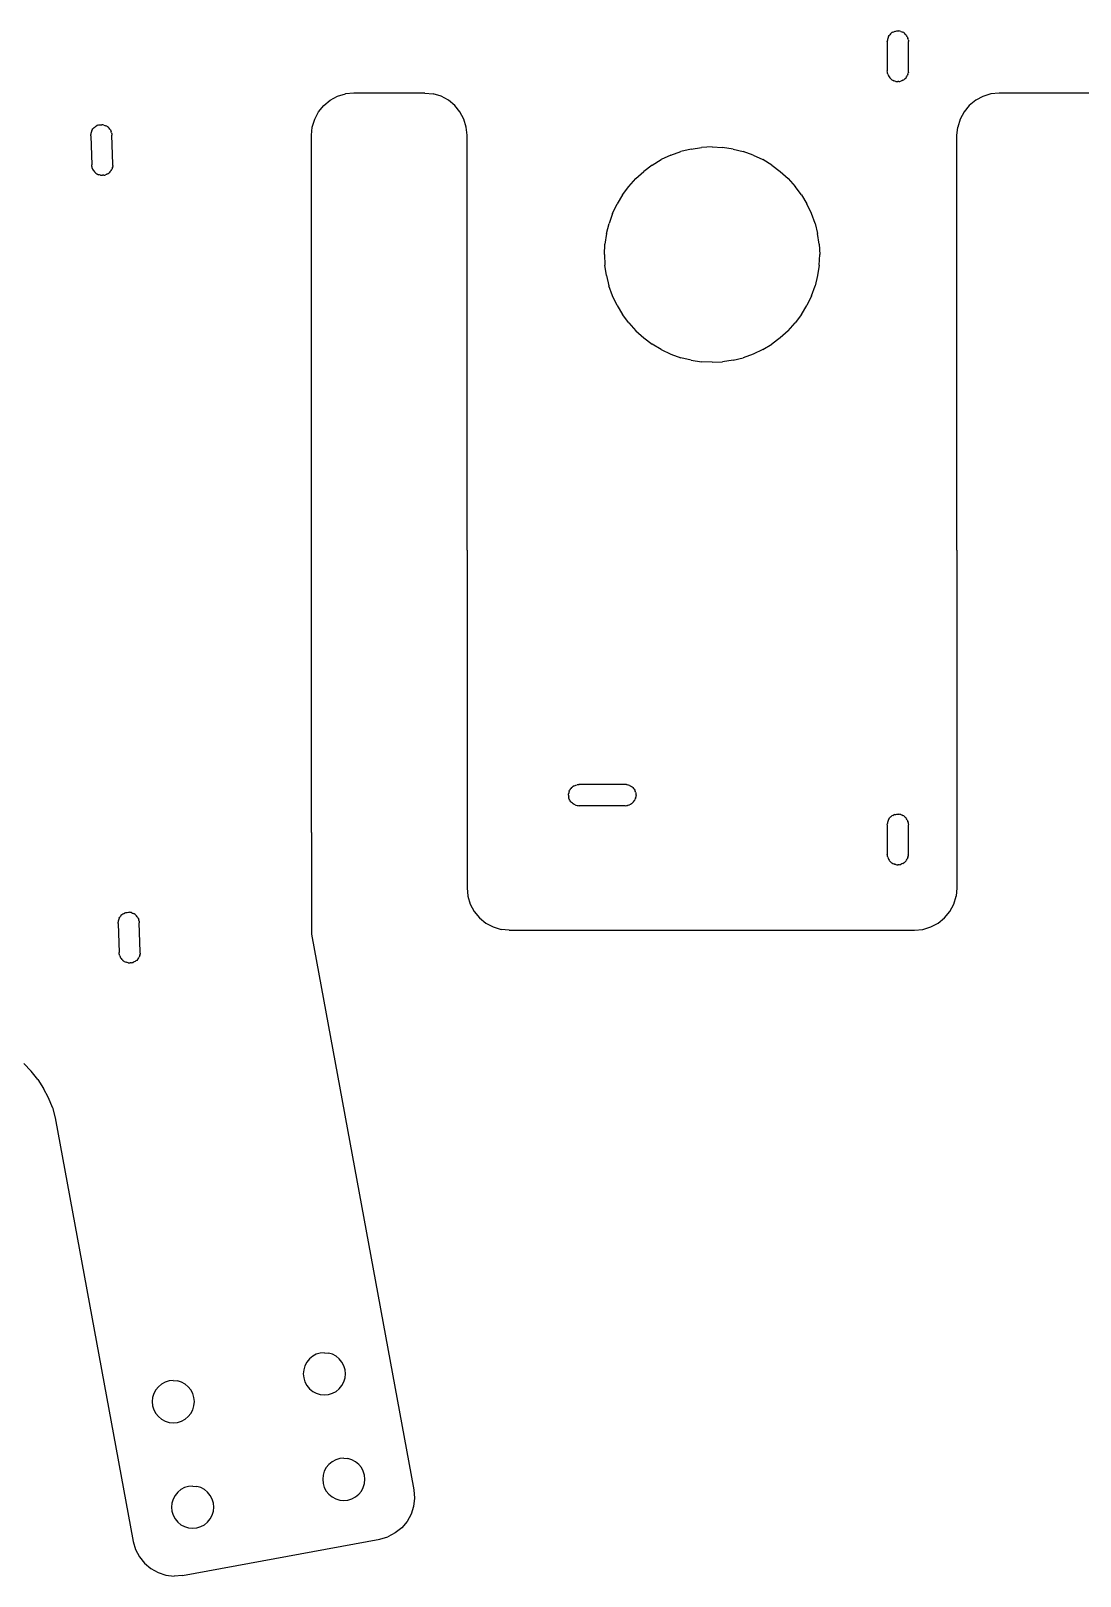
# Model space of a CAD drawing. Extents: x -45 to 62, y -37 to 20.
# Drawn here: x -16.13 to 8.72, y -37.04 to -0.45 of the extents above; entities that cross this region are included whole.
import ezdxf

# ---------------------------------------------------------------- set-up
doc = ezdxf.new("R2010")
doc.units = 0

msp = doc.modelspace()

# ---------------------------------------------------------------- linework, layer by layer
for p, q in [((4.15, -0.705), (4.151, -0.676)), ((4.15, -0.705), (4.15, -1.395)), ((4.155, -0.651), (4.151, -0.676)), ((4.161, -0.628), (4.155, -0.651)), ((4.169, -0.604), (4.161, -0.628)), ((4.18, -0.582), (4.169, -0.604)), ((4.18, -0.582), (4.192, -0.561)), ((4.192, -0.561), (4.207, -0.542)), ((4.223, -0.523), (4.207, -0.542)), ((4.242, -0.507), (4.223, -0.523)), ((4.242, -0.507), (4.261, -0.492)), ((4.282, -0.48), (4.261, -0.492)), ((4.282, -0.48), (4.304, -0.469)), ((4.327, -0.461), (4.304, -0.469)), ((4.327, -0.461), (4.351, -0.455)), ((4.351, -0.455), (4.376, -0.452)), ((4.376, -0.452), (4.4, -0.45)), ((4.4, -0.45), (4.424, -0.452)), ((4.449, -0.455), (4.424, -0.452)), ((4.472, -0.461), (4.449, -0.455)), ((4.472, -0.461), (4.496, -0.469)), ((4.496, -0.469), (4.518, -0.48)), ((4.539, -0.492), (4.518, -0.48)), ((4.558, -0.507), (4.539, -0.492)), ((4.577, -0.524), (4.558, -0.507)), ((4.577, -0.524), (4.593, -0.542)), ((4.608, -0.561), (4.593, -0.542)), ((4.62, -0.582), (4.608, -0.561)), ((4.62, -0.582), (4.631, -0.605)), ((4.631, -0.605), (4.639, -0.628)), ((4.645, -0.651), (4.639, -0.628)), ((4.645, -0.651), (4.649, -0.676)), ((4.649, -0.676), (4.65, -0.705)), ((4.65, -1.395), (4.65, -0.705)), ((4.151, -1.425), (4.15, -1.395)), ((4.155, -1.449), (4.151, -1.425)), ((4.161, -1.473), (4.155, -1.449)), ((4.639, -1.473), (4.645, -1.449)), ((4.649, -1.425), (4.645, -1.449)), ((4.649, -1.425), (4.65, -1.395)), ((4.161, -1.473), (4.169, -1.496)), ((4.169, -1.496), (4.18, -1.518)), ((4.18, -1.518), (4.192, -1.539)), ((4.192, -1.539), (4.207, -1.559)), ((4.22, -1.572), (4.207, -1.559)), ((4.22, -1.572), (4.223, -1.577)), ((4.223, -1.577), (4.242, -1.593)), ((4.242, -1.593), (4.261, -1.608)), ((4.261, -1.608), (4.282, -1.62)), ((4.282, -1.62), (4.304, -1.631)), ((4.327, -1.639), (4.304, -1.631)), ((4.351, -1.645), (4.327, -1.639)), ((4.351, -1.645), (4.375, -1.649)), ((4.375, -1.649), (4.4, -1.65)), ((4.424, -1.649), (4.4, -1.65)), ((4.424, -1.649), (4.449, -1.645)), ((4.449, -1.645), (4.472, -1.639)), ((4.496, -1.631), (4.472, -1.639)), ((4.518, -1.62), (4.496, -1.631)), ((4.518, -1.62), (4.539, -1.608)), ((4.558, -1.593), (4.539, -1.608)), ((4.577, -1.577), (4.558, -1.593)), ((4.577, -1.577), (4.593, -1.559)), ((4.593, -1.559), (4.608, -1.539)), ((4.608, -1.539), (4.62, -1.518)), ((4.631, -1.496), (4.62, -1.518)), ((4.639, -1.473), (4.631, -1.496)), ((-9.195, -2.216), (-9.044, -2.092)), ((-9.044, -2.092), (-8.871, -1.999)), ((-8.871, -1.999), (-8.683, -1.942)), ((-8.488, -1.923), (-8.683, -1.942)), ((-6.801, -1.923), (-8.488, -1.923)), ((-6.801, -1.923), (-6.606, -1.942)), ((-6.419, -1.999), (-6.606, -1.942)), ((-6.246, -2.092), (-6.419, -1.999)), ((-6.094, -2.216), (-6.246, -2.092)), ((6.243, -2.092), (6.092, -2.217)), ((6.416, -2), (6.243, -2.092)), ((6.604, -1.943), (6.416, -2)), ((6.799, -1.924), (6.604, -1.943)), ((12.099, -1.924), (6.799, -1.924)), ((-9.469, -2.728), (-9.412, -2.54)), ((-9.412, -2.54), (-9.32, -2.367)), ((-9.32, -2.367), (-9.195, -2.216)), ((-5.97, -2.367), (-6.094, -2.216)), ((-5.877, -2.54), (-5.97, -2.367)), ((-5.82, -2.728), (-5.877, -2.54)), ((5.875, -2.541), (5.818, -2.729)), ((5.967, -2.368), (5.875, -2.541)), ((6.092, -2.217), (5.967, -2.368)), ((-14.713, -2.881), (-14.716, -2.905)), ((-14.716, -2.935), (-14.716, -2.905)), ((-14.708, -2.857), (-14.713, -2.881)), ((-14.701, -2.834), (-14.708, -2.857)), ((-14.691, -2.811), (-14.701, -2.834)), ((-14.691, -2.811), (-14.679, -2.79)), ((-14.679, -2.79), (-14.665, -2.77)), ((-14.649, -2.751), (-14.665, -2.77)), ((-14.632, -2.734), (-14.649, -2.751)), ((-14.632, -2.734), (-14.613, -2.719)), ((-14.592, -2.705), (-14.613, -2.719)), ((-14.592, -2.705), (-14.57, -2.694)), ((-14.548, -2.685), (-14.57, -2.694)), ((-14.548, -2.685), (-14.524, -2.678)), ((-14.524, -2.678), (-14.5, -2.674)), ((-14.5, -2.674), (-14.475, -2.672)), ((-14.475, -2.672), (-14.451, -2.672)), ((-14.427, -2.675), (-14.451, -2.672)), ((-14.403, -2.68), (-14.427, -2.675)), ((-14.403, -2.68), (-14.379, -2.687)), ((-14.379, -2.687), (-14.357, -2.697)), ((-14.335, -2.709), (-14.357, -2.697)), ((-14.315, -2.723), (-14.335, -2.709)), ((-14.296, -2.739), (-14.315, -2.723)), ((-14.296, -2.739), (-14.279, -2.756)), ((-14.264, -2.775), (-14.279, -2.756)), ((-14.251, -2.796), (-14.264, -2.775)), ((-14.251, -2.796), (-14.239, -2.818)), ((-14.239, -2.818), (-14.23, -2.84)), ((-14.224, -2.864), (-14.23, -2.84)), ((-14.224, -2.864), (-14.219, -2.888)), ((-14.219, -2.888), (-14.217, -2.917)), ((-14.193, -3.607), (-14.217, -2.917)), ((-9.488, -2.923), (-9.469, -2.728)), ((-9.488, -19.433), (-9.488, -2.923)), ((-5.801, -2.923), (-5.82, -2.728)), ((-5.801, -12.748), (-5.801, -2.923)), ((5.799, -2.924), (5.818, -2.729)), ((5.799, -12.748), (5.799, -2.924)), ((-14.716, -2.935), (-14.692, -3.625)), ((-0.499, -3.247), (-0.741, -3.308)), ((-0.499, -3.247), (-0.251, -3.211)), ((-0.001, -3.198), (-0.251, -3.211)), ((-0.001, -3.198), (0.249, -3.211)), ((0.496, -3.247), (0.249, -3.211)), ((0.496, -3.247), (0.739, -3.308)), ((-14.69, -3.654), (-14.692, -3.625)), ((-14.685, -3.678), (-14.69, -3.654)), ((-14.193, -3.637), (-14.196, -3.661)), ((-14.193, -3.637), (-14.193, -3.607)), ((-1.418, -3.628), (-1.619, -3.777)), ((-1.418, -3.628), (-1.203, -3.499)), ((-0.977, -3.392), (-1.203, -3.499)), ((-0.977, -3.392), (-0.741, -3.308)), ((0.975, -3.392), (0.739, -3.308)), ((0.975, -3.392), (1.201, -3.499)), ((1.415, -3.628), (1.201, -3.499)), ((1.415, -3.628), (1.616, -3.777)), ((-14.679, -3.702), (-14.685, -3.678)), ((-14.679, -3.702), (-14.67, -3.724)), ((-14.67, -3.724), (-14.658, -3.746)), ((-14.658, -3.746), (-14.645, -3.767)), ((-14.645, -3.767), (-14.63, -3.786)), ((-14.617, -3.799), (-14.63, -3.786)), ((-14.617, -3.799), (-14.613, -3.803)), ((-14.613, -3.803), (-14.594, -3.819)), ((-14.594, -3.819), (-14.574, -3.833)), ((-14.574, -3.833), (-14.552, -3.845)), ((-14.552, -3.845), (-14.53, -3.855)), ((-14.506, -3.862), (-14.53, -3.855)), ((-14.482, -3.867), (-14.506, -3.862)), ((-14.482, -3.867), (-14.458, -3.87)), ((-14.458, -3.87), (-14.434, -3.87)), ((-14.409, -3.868), (-14.434, -3.87)), ((-14.409, -3.868), (-14.385, -3.864)), ((-14.385, -3.864), (-14.362, -3.857)), ((-14.339, -3.848), (-14.362, -3.857)), ((-14.317, -3.837), (-14.339, -3.848)), ((-14.317, -3.837), (-14.296, -3.824)), ((-14.277, -3.808), (-14.296, -3.824)), ((-14.26, -3.791), (-14.277, -3.808)), ((-14.26, -3.791), (-14.244, -3.772)), ((-14.244, -3.772), (-14.23, -3.752)), ((-14.23, -3.752), (-14.218, -3.731)), ((-14.208, -3.708), (-14.218, -3.731)), ((-14.201, -3.685), (-14.208, -3.708)), ((-14.201, -3.685), (-14.196, -3.661)), ((-1.972, -4.131), (-1.804, -3.945)), ((-1.804, -3.945), (-1.619, -3.777)), ((1.616, -3.777), (1.802, -3.945)), ((1.802, -3.945), (1.97, -4.131)), ((-2.122, -4.332), (-2.25, -4.546)), ((-2.122, -4.332), (-1.972, -4.131)), ((2.119, -4.332), (1.97, -4.131)), ((2.119, -4.332), (2.248, -4.546)), ((-2.357, -4.772), (-2.25, -4.546)), ((2.355, -4.773), (2.248, -4.546)), ((-2.502, -5.251), (-2.441, -5.008)), ((-2.357, -4.772), (-2.441, -5.008)), ((2.439, -5.008), (2.355, -4.773)), ((2.439, -5.008), (2.5, -5.251)), ((-2.502, -5.251), (-2.539, -5.498)), ((2.536, -5.498), (2.5, -5.251)), ((-2.551, -5.748), (-2.539, -5.498)), ((-2.551, -5.748), (-2.539, -5.998)), ((2.536, -5.498), (2.549, -5.748)), ((2.536, -5.998), (2.549, -5.748)), ((-2.502, -6.246), (-2.539, -5.998)), ((2.536, -5.998), (2.5, -6.246)), ((-2.502, -6.246), (-2.442, -6.489)), ((-2.357, -6.724), (-2.442, -6.489)), ((2.355, -6.724), (2.439, -6.489)), ((2.5, -6.246), (2.439, -6.489)), ((-2.25, -6.95), (-2.357, -6.724)), ((-2.25, -6.95), (-2.122, -7.165)), ((2.119, -7.165), (2.248, -6.95)), ((2.355, -6.724), (2.248, -6.95)), ((-1.973, -7.366), (-2.122, -7.165)), ((2.119, -7.165), (1.97, -7.366)), ((-1.973, -7.366), (-1.804, -7.551)), ((-1.804, -7.551), (-1.619, -7.719)), ((1.802, -7.551), (1.616, -7.72)), ((1.802, -7.551), (1.97, -7.366)), ((-1.619, -7.719), (-1.418, -7.869)), ((-1.203, -7.997), (-1.418, -7.869)), ((-1.203, -7.997), (-0.977, -8.104)), ((1.201, -7.997), (0.974, -8.104)), ((1.201, -7.997), (1.415, -7.869)), ((1.616, -7.72), (1.415, -7.869)), ((-0.977, -8.104), (-0.742, -8.189)), ((-0.499, -8.249), (-0.742, -8.189)), ((-0.499, -8.249), (-0.251, -8.286)), ((-0.001, -8.298), (-0.251, -8.286)), ((-0.001, -8.298), (0.249, -8.286)), ((0.496, -8.249), (0.249, -8.286)), ((0.496, -8.249), (0.739, -8.189)), ((0.974, -8.104), (0.739, -8.189)), ((-5.801, -12.748), (-5.802, -17.295)), ((5.799, -12.748), (5.798, -17.295)), ((-5.802, -17.295), (-5.802, -20.745)), ((5.798, -17.295), (5.798, -20.745)), ((-3.4, -18.547), (-3.399, -18.522)), ((-3.4, -18.547), (-3.399, -18.571)), ((-3.399, -18.522), (-3.395, -18.498)), ((-3.399, -18.571), (-3.395, -18.595)), ((-3.389, -18.474), (-3.395, -18.498)), ((-3.389, -18.619), (-3.395, -18.595)), ((-3.381, -18.451), (-3.389, -18.474)), ((-3.381, -18.642), (-3.389, -18.619)), ((-3.381, -18.451), (-3.371, -18.429)), ((-3.371, -18.664), (-3.381, -18.642)), ((-3.358, -18.408), (-3.371, -18.429)), ((-3.343, -18.388), (-3.358, -18.408)), ((-3.327, -18.37), (-3.343, -18.388)), ((-3.327, -18.37), (-3.309, -18.353)), ((-3.289, -18.339), (-3.309, -18.353)), ((-3.268, -18.326), (-3.289, -18.339)), ((-3.268, -18.326), (-3.246, -18.316)), ((-3.246, -18.316), (-3.223, -18.308)), ((-3.223, -18.308), (-3.199, -18.302)), ((-3.175, -18.298), (-3.199, -18.302)), ((-3.175, -18.298), (-3.146, -18.297)), ((-2.055, -18.297), (-3.146, -18.297)), ((-2.026, -18.298), (-2.055, -18.297)), ((-2.026, -18.298), (-2.002, -18.302)), ((-1.978, -18.308), (-2.002, -18.302)), ((-1.955, -18.316), (-1.978, -18.308)), ((-1.955, -18.316), (-1.933, -18.326)), ((-1.933, -18.326), (-1.912, -18.339)), ((-1.912, -18.339), (-1.892, -18.354)), ((-1.892, -18.354), (-1.874, -18.37)), ((-1.874, -18.37), (-1.857, -18.388)), ((-1.857, -18.388), (-1.843, -18.408)), ((-1.843, -18.408), (-1.83, -18.429)), ((-1.83, -18.429), (-1.82, -18.451)), ((-1.83, -18.664), (-1.82, -18.642)), ((-1.811, -18.474), (-1.82, -18.451)), ((-1.811, -18.619), (-1.82, -18.642)), ((-1.811, -18.474), (-1.805, -18.498)), ((-1.811, -18.619), (-1.805, -18.595)), ((-1.805, -18.498), (-1.802, -18.522)), ((-1.802, -18.571), (-1.805, -18.595)), ((-1.802, -18.522), (-1.801, -18.547)), ((-1.801, -18.547), (-1.802, -18.571)), ((-3.358, -18.685), (-3.371, -18.664)), ((-3.343, -18.705), (-3.358, -18.685)), ((-3.327, -18.723), (-3.343, -18.705)), ((-3.309, -18.74), (-3.327, -18.723)), ((-3.289, -18.754), (-3.309, -18.74)), ((-3.268, -18.767), (-3.289, -18.754)), ((-3.246, -18.777), (-3.268, -18.767)), ((-3.246, -18.777), (-3.223, -18.786)), ((-3.223, -18.786), (-3.199, -18.792)), ((-3.199, -18.792), (-3.175, -18.795)), ((-3.175, -18.795), (-3.146, -18.797)), ((-2.055, -18.797), (-3.146, -18.797)), ((-2.055, -18.797), (-2.026, -18.795)), ((-2.026, -18.795), (-2.002, -18.792)), ((-1.978, -18.786), (-2.002, -18.792)), ((-1.978, -18.786), (-1.955, -18.777)), ((-1.933, -18.767), (-1.955, -18.777)), ((-1.912, -18.754), (-1.933, -18.767)), ((-1.912, -18.754), (-1.892, -18.74)), ((-1.892, -18.74), (-1.874, -18.723)), ((-1.874, -18.723), (-1.857, -18.705)), ((-1.857, -18.705), (-1.843, -18.685)), ((-1.843, -18.685), (-1.83, -18.664)), ((4.282, -19.026), (4.261, -19.039)), ((4.282, -19.026), (4.304, -19.016)), ((4.327, -19.008), (4.304, -19.016)), ((4.327, -19.008), (4.351, -19.002)), ((4.351, -19.002), (4.375, -18.998)), ((4.375, -18.998), (4.4, -18.997)), ((4.4, -18.997), (4.424, -18.998)), ((4.448, -19.002), (4.424, -18.998)), ((4.472, -19.008), (4.448, -19.002)), ((4.472, -19.008), (4.495, -19.016)), ((4.495, -19.016), (4.517, -19.026)), ((4.538, -19.039), (4.517, -19.026)), ((4.15, -19.252), (4.151, -19.222)), ((4.15, -19.252), (4.15, -19.942)), ((4.155, -19.198), (4.151, -19.222)), ((4.161, -19.174), (4.155, -19.198)), ((4.169, -19.151), (4.161, -19.174)), ((4.179, -19.129), (4.169, -19.151)), ((4.179, -19.129), (4.192, -19.108)), ((4.192, -19.108), (4.206, -19.088)), ((4.223, -19.07), (4.206, -19.088)), ((4.241, -19.054), (4.223, -19.07)), ((4.241, -19.054), (4.261, -19.039)), ((4.558, -19.054), (4.538, -19.039)), ((4.576, -19.07), (4.558, -19.054)), ((4.576, -19.07), (4.593, -19.088)), ((4.607, -19.108), (4.593, -19.088)), ((4.62, -19.129), (4.607, -19.108)), ((4.62, -19.129), (4.63, -19.151)), ((4.63, -19.151), (4.639, -19.174)), ((4.645, -19.198), (4.639, -19.174)), ((4.645, -19.198), (4.648, -19.222)), ((4.648, -19.222), (4.65, -19.252)), ((4.65, -19.942), (4.65, -19.252)), ((-9.488, -19.433), (-9.488, -21.839)), ((4.151, -19.971), (4.15, -19.942)), ((4.155, -19.995), (4.151, -19.971)), ((4.161, -20.019), (4.155, -19.995)), ((4.161, -20.019), (4.169, -20.042)), ((4.169, -20.042), (4.179, -20.064)), ((4.179, -20.064), (4.192, -20.086)), ((4.192, -20.086), (4.206, -20.105)), ((4.219, -20.119), (4.206, -20.105)), ((4.219, -20.119), (4.223, -20.123)), ((4.223, -20.123), (4.241, -20.14)), ((4.576, -20.123), (4.558, -20.14)), ((4.576, -20.123), (4.593, -20.105)), ((4.593, -20.105), (4.607, -20.086)), ((4.607, -20.086), (4.62, -20.064)), ((4.63, -20.042), (4.62, -20.064)), ((4.639, -20.019), (4.63, -20.042)), ((4.639, -20.019), (4.644, -19.995)), ((4.648, -19.971), (4.644, -19.995)), ((4.648, -19.971), (4.65, -19.942)), ((4.241, -20.14), (4.261, -20.154)), ((4.261, -20.154), (4.282, -20.167)), ((4.282, -20.167), (4.304, -20.177)), ((4.327, -20.186), (4.304, -20.177)), ((4.351, -20.192), (4.327, -20.186)), ((4.351, -20.192), (4.375, -20.195)), ((4.375, -20.195), (4.4, -20.197)), ((4.424, -20.195), (4.4, -20.197)), ((4.424, -20.195), (4.448, -20.192)), ((4.448, -20.192), (4.472, -20.186)), ((4.495, -20.177), (4.472, -20.186)), ((4.517, -20.167), (4.495, -20.177)), ((4.517, -20.167), (4.538, -20.154)), ((4.558, -20.14), (4.538, -20.154)), ((-5.802, -20.745), (-5.782, -20.94)), ((5.798, -20.745), (5.779, -20.94)), ((-5.782, -20.94), (-5.726, -21.128)), ((-5.726, -21.128), (-5.633, -21.3)), ((5.63, -21.301), (5.722, -21.128)), ((5.722, -21.128), (5.779, -20.94)), ((-14.066, -21.585), (-14.065, -21.556)), ((-14.066, -21.585), (-14.041, -22.275)), ((-14.062, -21.531), (-14.065, -21.556)), ((-14.057, -21.507), (-14.062, -21.531)), ((-14.05, -21.484), (-14.057, -21.507)), ((-14.04, -21.462), (-14.05, -21.484)), ((-14.04, -21.462), (-14.028, -21.44)), ((-14.028, -21.44), (-14.014, -21.42)), ((-13.999, -21.401), (-14.014, -21.42)), ((-13.981, -21.384), (-13.999, -21.401)), ((-13.981, -21.384), (-13.962, -21.369)), ((-13.941, -21.356), (-13.962, -21.369)), ((-13.941, -21.356), (-13.919, -21.344)), ((-13.897, -21.335), (-13.919, -21.344)), ((-13.897, -21.335), (-13.873, -21.328)), ((-13.873, -21.328), (-13.849, -21.324)), ((-13.849, -21.324), (-13.825, -21.322)), ((-13.825, -21.322), (-13.8, -21.322)), ((-13.776, -21.325), (-13.8, -21.322)), ((-13.752, -21.33), (-13.776, -21.325)), ((-13.752, -21.33), (-13.728, -21.338)), ((-13.728, -21.338), (-13.706, -21.347)), ((-13.684, -21.359), (-13.706, -21.347)), ((-13.664, -21.373), (-13.684, -21.359)), ((-13.646, -21.389), (-13.664, -21.373)), ((-13.646, -21.389), (-13.628, -21.406)), ((-13.613, -21.426), (-13.628, -21.406)), ((-13.6, -21.446), (-13.613, -21.426)), ((-13.6, -21.446), (-13.589, -21.468)), ((-13.589, -21.468), (-13.58, -21.491)), ((-13.573, -21.514), (-13.58, -21.491)), ((-13.573, -21.514), (-13.568, -21.538)), ((-13.568, -21.538), (-13.566, -21.568)), ((-13.542, -22.258), (-13.566, -21.568)), ((-5.633, -21.3), (-5.509, -21.452)), ((-5.509, -21.452), (-5.357, -21.576)), ((-5.357, -21.576), (-5.184, -21.669)), ((5.181, -21.669), (5.354, -21.577)), ((5.354, -21.577), (5.505, -21.452)), ((5.505, -21.452), (5.63, -21.301)), ((-9.488, -21.839), (-7.065, -34.998)), ((-5.184, -21.669), (-4.997, -21.726)), ((-4.802, -21.745), (-4.997, -21.726)), ((-4.802, -21.745), (4.798, -21.745)), ((4.798, -21.745), (4.993, -21.726)), ((4.993, -21.726), (5.181, -21.669)), ((-14.039, -22.304), (-14.041, -22.275)), ((-14.035, -22.328), (-14.039, -22.304)), ((-13.55, -22.335), (-13.545, -22.311)), ((-13.542, -22.287), (-13.545, -22.311)), ((-13.542, -22.287), (-13.542, -22.258)), ((-14.028, -22.352), (-14.035, -22.328)), ((-14.028, -22.352), (-14.019, -22.375)), ((-14.019, -22.375), (-14.007, -22.396)), ((-14.007, -22.396), (-13.994, -22.417)), ((-13.994, -22.417), (-13.979, -22.436)), ((-13.966, -22.45), (-13.979, -22.436)), ((-13.966, -22.45), (-13.962, -22.454)), ((-13.962, -22.454), (-13.943, -22.47)), ((-13.943, -22.47), (-13.923, -22.484)), ((-13.923, -22.484), (-13.901, -22.495)), ((-13.901, -22.495), (-13.879, -22.505)), ((-13.856, -22.513), (-13.879, -22.505)), ((-13.832, -22.518), (-13.856, -22.513)), ((-13.832, -22.518), (-13.807, -22.52)), ((-13.807, -22.52), (-13.783, -22.521)), ((-13.758, -22.519), (-13.783, -22.521)), ((-13.758, -22.519), (-13.734, -22.514)), ((-13.734, -22.514), (-13.711, -22.507)), ((-13.688, -22.498), (-13.711, -22.507)), ((-13.666, -22.487), (-13.688, -22.498)), ((-13.666, -22.487), (-13.646, -22.474)), ((-13.626, -22.459), (-13.646, -22.474)), ((-13.609, -22.441), (-13.626, -22.459)), ((-13.609, -22.441), (-13.593, -22.423)), ((-13.593, -22.423), (-13.579, -22.403)), ((-13.579, -22.403), (-13.567, -22.381)), ((-13.558, -22.359), (-13.567, -22.381)), ((-13.55, -22.335), (-13.558, -22.359)), ((-16.299, -24.905), (-16.125, -25.085)), ((-15.969, -25.281), (-16.125, -25.085)), ((-15.969, -25.281), (-15.833, -25.491)), ((-15.718, -25.713), (-15.833, -25.491)), ((-15.625, -25.945), (-15.718, -25.713)), ((-15.625, -25.945), (-15.556, -26.186)), ((-15.556, -26.186), (-13.708, -36.221)), ((-9.373, -31.788), (-9.459, -31.835)), ((-9.279, -31.76), (-9.373, -31.788)), ((-9.182, -31.75), (-9.279, -31.76)), ((-9.182, -31.75), (-9.084, -31.76)), ((-8.99, -31.788), (-9.084, -31.76)), ((-8.904, -31.835), (-8.99, -31.788)), ((-9.672, -32.153), (-9.682, -32.25)), ((-9.644, -32.059), (-9.672, -32.153)), ((-9.597, -31.972), (-9.644, -32.059)), ((-9.535, -31.897), (-9.597, -31.972)), ((-9.459, -31.835), (-9.535, -31.897)), ((-8.828, -31.897), (-8.904, -31.835)), ((-8.766, -31.972), (-8.828, -31.897)), ((-8.72, -32.059), (-8.766, -31.972)), ((-8.691, -32.153), (-8.72, -32.059)), ((-8.682, -32.25), (-8.691, -32.153)), ((-13.114, -32.556), (-13.176, -32.632)), ((-13.038, -32.494), (-13.114, -32.556)), ((-12.952, -32.448), (-13.038, -32.494)), ((-12.858, -32.419), (-12.952, -32.448)), ((-12.761, -32.409), (-12.858, -32.419)), ((-12.761, -32.409), (-12.663, -32.419)), ((-12.569, -32.448), (-12.663, -32.419)), ((-12.483, -32.494), (-12.569, -32.448)), ((-12.407, -32.556), (-12.483, -32.494)), ((-12.345, -32.632), (-12.407, -32.556)), ((-9.682, -32.25), (-9.672, -32.348)), ((-9.672, -32.348), (-9.644, -32.442)), ((-9.644, -32.442), (-9.597, -32.528)), ((-9.597, -32.528), (-9.535, -32.604)), ((-8.828, -32.604), (-8.766, -32.528)), ((-8.766, -32.528), (-8.72, -32.442)), ((-8.72, -32.442), (-8.691, -32.348)), ((-8.691, -32.348), (-8.682, -32.25)), ((-13.251, -32.812), (-13.261, -32.909)), ((-13.261, -32.909), (-13.251, -33.007)), ((-13.223, -32.718), (-13.251, -32.812)), ((-13.176, -32.632), (-13.223, -32.718)), ((-12.299, -32.718), (-12.345, -32.632)), ((-12.27, -32.812), (-12.299, -32.718)), ((-12.261, -32.909), (-12.27, -32.812)), ((-12.27, -33.007), (-12.261, -32.909)), ((-9.535, -32.604), (-9.459, -32.666)), ((-9.459, -32.666), (-9.373, -32.712)), ((-9.373, -32.712), (-9.279, -32.741)), ((-9.279, -32.741), (-9.182, -32.75)), ((-9.182, -32.75), (-9.084, -32.741)), ((-9.084, -32.741), (-8.99, -32.712)), ((-8.99, -32.712), (-8.904, -32.666)), ((-8.904, -32.666), (-8.828, -32.604)), ((-13.251, -33.007), (-13.223, -33.101)), ((-13.223, -33.101), (-13.176, -33.187)), ((-13.176, -33.187), (-13.114, -33.263)), ((-13.114, -33.263), (-13.038, -33.325)), ((-12.483, -33.325), (-12.407, -33.263)), ((-12.407, -33.263), (-12.345, -33.187)), ((-12.345, -33.187), (-12.299, -33.101)), ((-12.299, -33.101), (-12.27, -33.007)), ((-13.038, -33.325), (-12.952, -33.371)), ((-12.952, -33.371), (-12.858, -33.4)), ((-12.858, -33.4), (-12.761, -33.409)), ((-12.761, -33.409), (-12.663, -33.4)), ((-12.663, -33.4), (-12.569, -33.371)), ((-12.569, -33.371), (-12.483, -33.325)), ((-8.999, -34.333), (-9.075, -34.395)), ((-8.913, -34.286), (-8.999, -34.333)), ((-8.819, -34.258), (-8.913, -34.286)), ((-8.722, -34.248), (-8.819, -34.258)), ((-8.722, -34.248), (-8.624, -34.258)), ((-8.53, -34.286), (-8.624, -34.258)), ((-8.444, -34.333), (-8.53, -34.286)), ((-8.368, -34.395), (-8.444, -34.333)), ((-9.212, -34.651), (-9.222, -34.748)), ((-9.222, -34.748), (-9.212, -34.846)), ((-9.184, -34.557), (-9.212, -34.651)), ((-9.137, -34.47), (-9.184, -34.557)), ((-9.075, -34.395), (-9.137, -34.47)), ((-8.306, -34.47), (-8.368, -34.395)), ((-8.26, -34.557), (-8.306, -34.47)), ((-8.231, -34.651), (-8.26, -34.557)), ((-8.222, -34.748), (-8.231, -34.651)), ((-8.231, -34.846), (-8.222, -34.748)), ((-12.654, -35.054), (-12.716, -35.13)), ((-12.578, -34.992), (-12.654, -35.054)), ((-12.492, -34.945), (-12.578, -34.992)), ((-12.398, -34.917), (-12.492, -34.945)), ((-12.301, -34.907), (-12.398, -34.917)), ((-12.301, -34.907), (-12.203, -34.917)), ((-12.109, -34.945), (-12.203, -34.917)), ((-12.023, -34.992), (-12.109, -34.945)), ((-11.947, -35.054), (-12.023, -34.992)), ((-11.885, -35.13), (-11.947, -35.054)), ((-9.212, -34.846), (-9.184, -34.94)), ((-9.184, -34.94), (-9.137, -35.026)), ((-9.137, -35.026), (-9.075, -35.102)), ((-9.075, -35.102), (-8.999, -35.164)), ((-8.444, -35.164), (-8.368, -35.102)), ((-8.368, -35.102), (-8.306, -35.026)), ((-8.306, -35.026), (-8.26, -34.94)), ((-8.26, -34.94), (-8.231, -34.846)), ((-7.065, -34.998), (-7.049, -35.193)), ((-12.791, -35.31), (-12.801, -35.407)), ((-12.801, -35.407), (-12.791, -35.505)), ((-12.763, -35.216), (-12.791, -35.31)), ((-12.716, -35.13), (-12.763, -35.216)), ((-11.839, -35.216), (-11.885, -35.13)), ((-11.81, -35.31), (-11.839, -35.216)), ((-11.801, -35.407), (-11.81, -35.31)), ((-11.81, -35.505), (-11.801, -35.407)), ((-8.999, -35.164), (-8.913, -35.21)), ((-8.913, -35.21), (-8.819, -35.239)), ((-8.819, -35.239), (-8.722, -35.248)), ((-8.722, -35.248), (-8.624, -35.239)), ((-8.624, -35.239), (-8.53, -35.21)), ((-8.53, -35.21), (-8.444, -35.164)), ((-7.071, -35.388), (-7.13, -35.574)), ((-7.049, -35.193), (-7.071, -35.388)), ((-12.791, -35.505), (-12.763, -35.599)), ((-12.763, -35.599), (-12.716, -35.685)), ((-12.716, -35.685), (-12.654, -35.761)), ((-12.654, -35.761), (-12.578, -35.823)), ((-12.578, -35.823), (-12.492, -35.869)), ((-12.109, -35.869), (-12.023, -35.823)), ((-12.023, -35.823), (-11.947, -35.761)), ((-11.947, -35.761), (-11.885, -35.685)), ((-11.885, -35.685), (-11.839, -35.599)), ((-11.839, -35.599), (-11.81, -35.505)), ((-7.225, -35.746), (-7.351, -35.896)), ((-7.13, -35.574), (-7.225, -35.746)), ((-13.708, -36.221), (-13.654, -36.409)), ((-12.543, -37.023), (-7.867, -36.162)), ((-12.492, -35.869), (-12.398, -35.898)), ((-12.398, -35.898), (-12.301, -35.907)), ((-12.301, -35.907), (-12.203, -35.898)), ((-12.203, -35.898), (-12.109, -35.869)), ((-7.867, -36.162), (-7.679, -36.108)), ((-7.505, -36.018), (-7.679, -36.108)), ((-7.351, -35.896), (-7.505, -36.018)), ((-13.654, -36.409), (-13.564, -36.584)), ((-13.564, -36.584), (-13.442, -36.737)), ((-13.442, -36.737), (-13.292, -36.863)), ((-13.292, -36.863), (-13.12, -36.958)), ((-13.12, -36.958), (-12.934, -37.018)), ((-12.934, -37.018), (-12.739, -37.04)), ((-12.543, -37.023), (-12.739, -37.04))]:
    msp.add_line(p, q)

doc.saveas('drawing.dxf')
